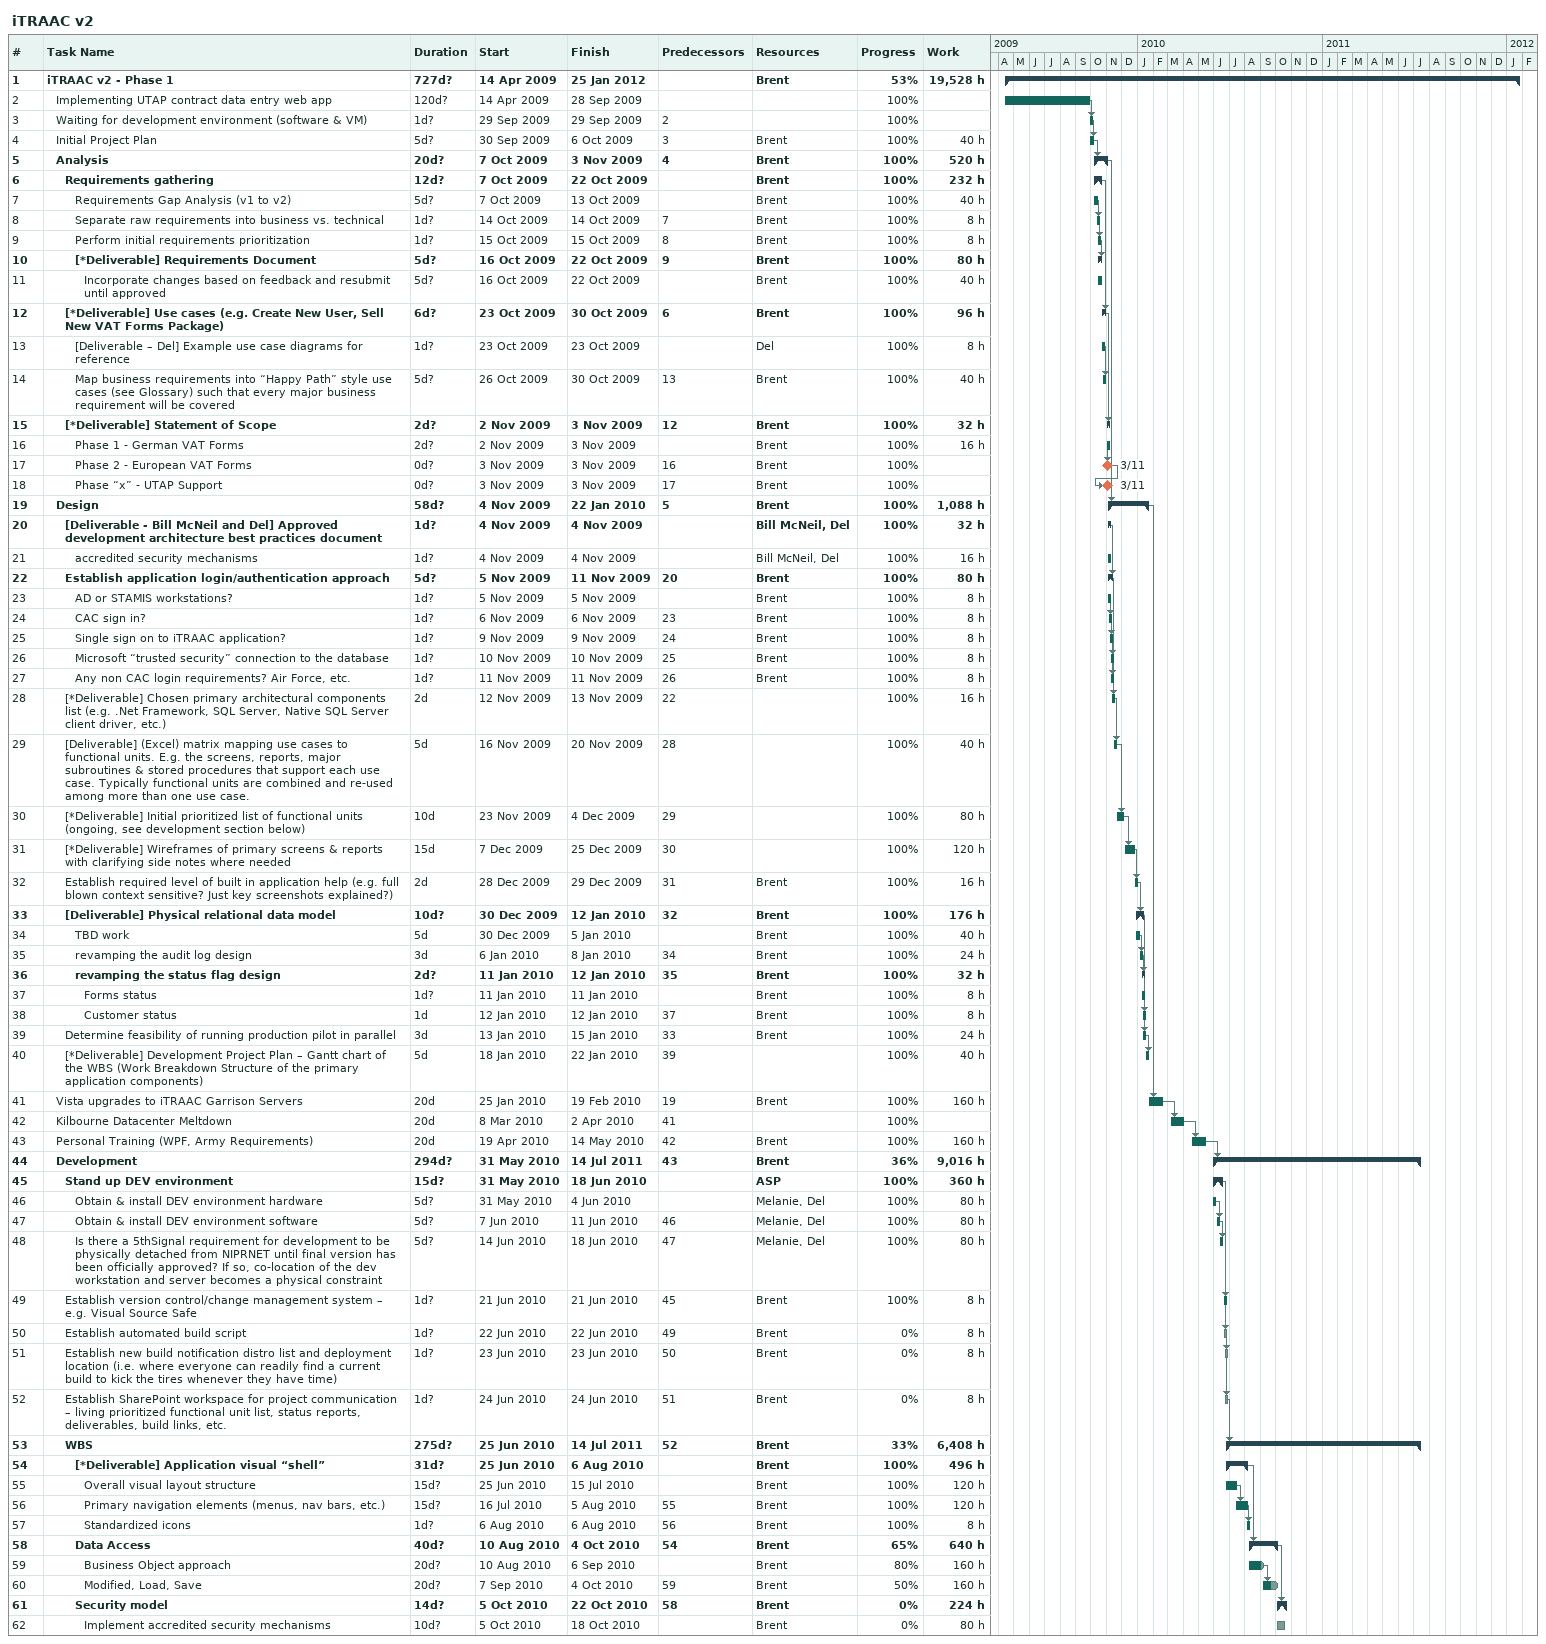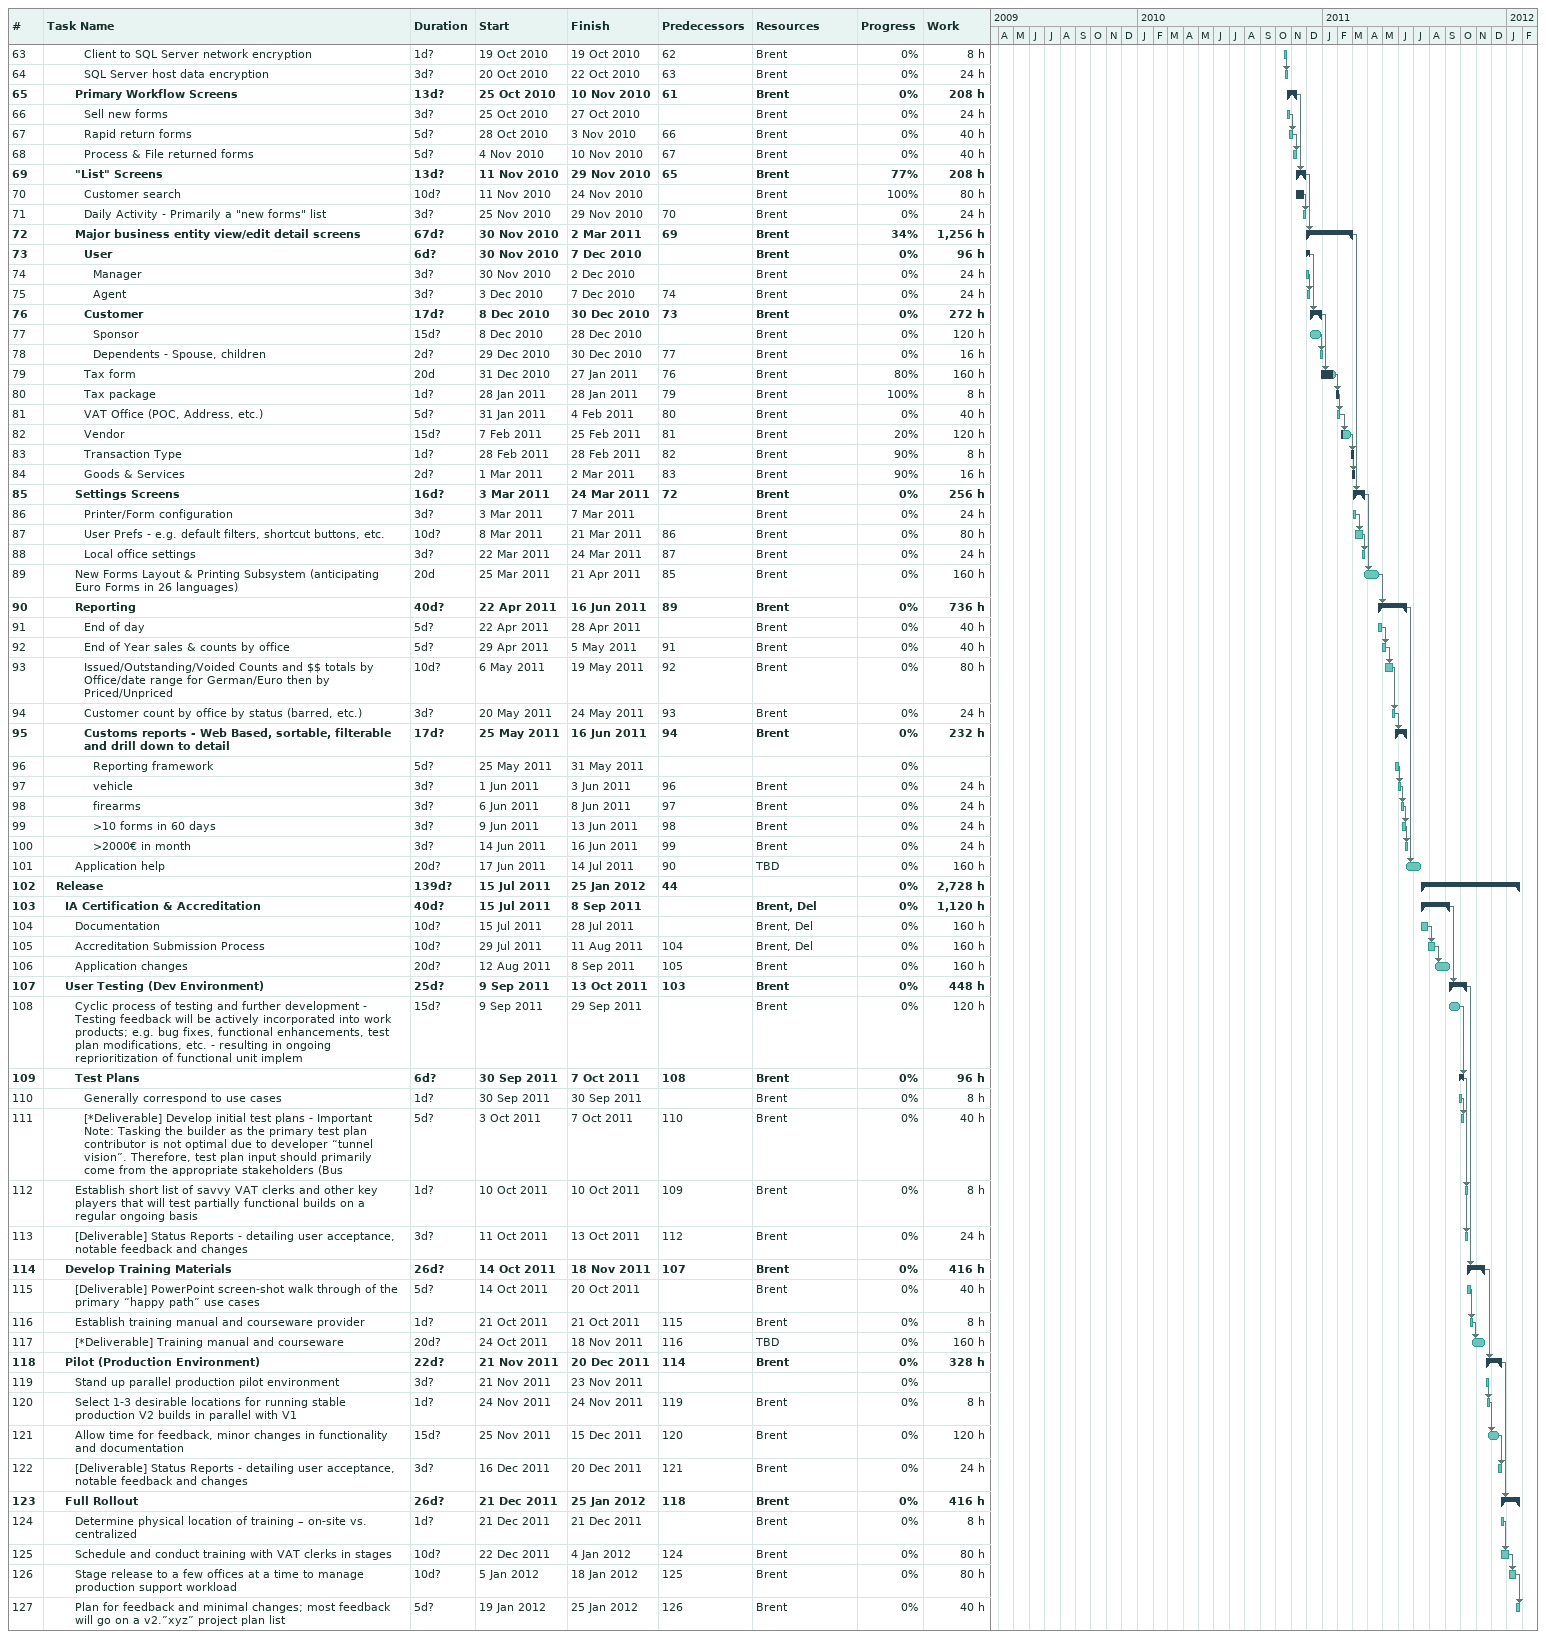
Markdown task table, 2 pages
iTRAAC v2

| ID | Level | Task | Duration | Start | Finish | Predecessors | Resources | % complete | Work (h) |
|---|---|---|---|---|---|---|---|---|---|
| 1 | 1 | **iTRAAC v2 - Phase 1** | 727d? | 2009-04-14 | 2012-01-25 |  | Brent | 53 | 19528 |
| 2 | 2 | Implementing UTAP contract data entry web app | 120d? | 2009-04-14 | 2009-09-28 |  |  | 100 |  |
| 3 | 2 | Waiting for development environment (software & VM) | 1d? | 2009-09-29 | 2009-09-29 | 2 |  | 100 |  |
| 4 | 2 | Initial Project Plan | 5d? | 2009-09-30 | 2009-10-06 | 3 | Brent | 100 | 40 |
| 5 | 2 | **Analysis** | 20d? | 2009-10-07 | 2009-11-03 | 4 | Brent | 100 | 520 |
| 6 | 3 | **Requirements gathering** | 12d? | 2009-10-07 | 2009-10-22 |  | Brent | 100 | 232 |
| 7 | 4 | Requirements Gap Analysis (v1 to v2) | 5d? | 2009-10-07 | 2009-10-13 |  | Brent | 100 | 40 |
| 8 | 4 | Separate raw requirements into business vs. technical | 1d? | 2009-10-14 | 2009-10-14 | 7 | Brent | 100 | 8 |
| 9 | 4 | Perform initial requirements prioritization | 1d? | 2009-10-15 | 2009-10-15 | 8 | Brent | 100 | 8 |
| 10 | 4 | **[*Deliverable] Requirements Document** | 5d? | 2009-10-16 | 2009-10-22 | 9 | Brent | 100 | 80 |
| 11 | 5 | Incorporate changes based on feedback and resubmit until approved | 5d? | 2009-10-16 | 2009-10-22 |  | Brent | 100 | 40 |
| 12 | 3 | **[*Deliverable] Use cases (e.g. Create New User, Sell New VAT Forms Package)** | 6d? | 2009-10-23 | 2009-10-30 | 6 | Brent | 100 | 96 |
| 13 | 4 | [Deliverable – Del] Example use case diagrams for reference | 1d? | 2009-10-23 | 2009-10-23 |  | Del | 100 | 8 |
| 14 | 4 | Map business requirements into “Happy Path” style use cases (see Glossary) such that every major business requirement will be covered | 5d? | 2009-10-26 | 2009-10-30 | 13 | Brent | 100 | 40 |
| 15 | 3 | **[*Deliverable] Statement of Scope** | 2d? | 2009-11-02 | 2009-11-03 | 12 | Brent | 100 | 32 |
| 16 | 4 | Phase 1 - German VAT Forms | 2d? | 2009-11-02 | 2009-11-03 |  | Brent | 100 | 16 |
| 17 | 4 | Phase 2 - European VAT Forms | 0d? | 2009-11-03 | 2009-11-03 | 16 | Brent | 100 |  |
| 18 | 4 | Phase “x” - UTAP Support | 0d? | 2009-11-03 | 2009-11-03 | 17 | Brent | 100 |  |
| 19 | 2 | **Design** | 58d? | 2009-11-04 | 2010-01-22 | 5 | Brent | 100 | 1088 |
| 20 | 3 | **[Deliverable - Bill McNeil and Del] Approved development architecture best practices document** | 1d? | 2009-11-04 | 2009-11-04 |  | Bill McNeil, Del | 100 | 32 |
| 21 | 4 | accredited security mechanisms | 1d? | 2009-11-04 | 2009-11-04 |  | Bill McNeil, Del | 100 | 16 |
| 22 | 3 | **Establish application login/authentication approach** | 5d? | 2009-11-05 | 2009-11-11 | 20 | Brent | 100 | 80 |
| 23 | 4 | AD or STAMIS workstations? | 1d? | 2009-11-05 | 2009-11-05 |  | Brent | 100 | 8 |
| 24 | 4 | CAC sign in? | 1d? | 2009-11-06 | 2009-11-06 | 23 | Brent | 100 | 8 |
| 25 | 4 | Single sign on to iTRAAC application? | 1d? | 2009-11-09 | 2009-11-09 | 24 | Brent | 100 | 8 |
| 26 | 4 | Microsoft “trusted security” connection to the database | 1d? | 2009-11-10 | 2009-11-10 | 25 | Brent | 100 | 8 |
| 27 | 4 | Any non CAC login requirements? Air Force, etc. | 1d? | 2009-11-11 | 2009-11-11 | 26 | Brent | 100 | 8 |
| 28 | 3 | [*Deliverable] Chosen primary architectural components list (e.g. .Net Framework, SQL Server, Native SQL Server client driver, etc.) | 2d | 2009-11-12 | 2009-11-13 | 22 |  | 100 | 16 |
| 29 | 3 | [Deliverable] (Excel) matrix mapping use cases to functional units. E.g. the screens, reports, major subroutines & stored procedures that support each use case. Typically functional units are combined and re-used among more than one use case. | 5d | 2009-11-16 | 2009-11-20 | 28 |  | 100 | 40 |
| 30 | 3 | [*Deliverable] Initial prioritized list of functional units (ongoing, see development section below) | 10d | 2009-11-23 | 2009-12-04 | 29 |  | 100 | 80 |
| 31 | 3 | [*Deliverable] Wireframes of primary screens & reports with clarifying side notes where needed | 15d | 2009-12-07 | 2009-12-25 | 30 |  | 100 | 120 |
| 32 | 3 | Establish required level of built in application help (e.g. full blown context sensitive? Just key screenshots explained?) | 2d | 2009-12-28 | 2009-12-29 | 31 | Brent | 100 | 16 |
| 33 | 3 | **[Deliverable] Physical relational data model** | 10d? | 2009-12-30 | 2010-01-12 | 32 | Brent | 100 | 176 |
| 34 | 4 | TBD work | 5d | 2009-12-30 | 2010-01-05 |  | Brent | 100 | 40 |
| 35 | 4 | revamping the audit log design | 3d | 2010-01-06 | 2010-01-08 | 34 | Brent | 100 | 24 |
| 36 | 4 | **revamping the status flag design** | 2d? | 2010-01-11 | 2010-01-12 | 35 | Brent | 100 | 32 |
| 37 | 5 | Forms status | 1d? | 2010-01-11 | 2010-01-11 |  | Brent | 100 | 8 |
| 38 | 5 | Customer status | 1d | 2010-01-12 | 2010-01-12 | 37 | Brent | 100 | 8 |
| 39 | 3 | Determine feasibility of running production pilot in parallel | 3d | 2010-01-13 | 2010-01-15 | 33 | Brent | 100 | 24 |
| 40 | 3 | [*Deliverable] Development Project Plan – Gantt chart of the WBS (Work Breakdown Structure of the primary application components) | 5d | 2010-01-18 | 2010-01-22 | 39 |  | 100 | 40 |
| 41 | 2 | Vista upgrades to iTRAAC Garrison Servers | 20d | 2010-01-25 | 2010-02-19 | 19 | Brent | 100 | 160 |
| 42 | 2 | Kilbourne Datacenter Meltdown | 20d | 2010-03-08 | 2010-04-02 | 41 |  | 100 |  |
| 43 | 2 | Personal Training (WPF, Army Requirements) | 20d | 2010-04-19 | 2010-05-14 | 42 | Brent | 100 | 160 |
| 44 | 2 | **Development** | 294d? | 2010-05-31 | 2011-07-14 | 43 | Brent | 36 | 9016 |
| 45 | 3 | **Stand up DEV environment** | 15d? | 2010-05-31 | 2010-06-18 |  | ASP | 100 | 360 |
| 46 | 4 | Obtain & install DEV environment hardware | 5d? | 2010-05-31 | 2010-06-04 |  | Melanie, Del | 100 | 80 |
| 47 | 4 | Obtain & install DEV environment software | 5d? | 2010-06-07 | 2010-06-11 | 46 | Melanie, Del | 100 | 80 |
| 48 | 4 | Is there a 5thSignal requirement for development to be physically detached from NIPRNET until final version has been officially approved? If so, co-location of the dev workstation and server becomes a physical constraint | 5d? | 2010-06-14 | 2010-06-18 | 47 | Melanie, Del | 100 | 80 |
| 49 | 3 | Establish version control/change management system – e.g. Visual Source Safe | 1d? | 2010-06-21 | 2010-06-21 | 45 | Brent | 100 | 8 |
| 50 | 3 | Establish automated build script | 1d? | 2010-06-22 | 2010-06-22 | 49 | Brent | 0 | 8 |
| 51 | 3 | Establish new build notification distro list and deployment location (i.e. where everyone can readily find a current build to kick the tires whenever they have time) | 1d? | 2010-06-23 | 2010-06-23 | 50 | Brent | 0 | 8 |
| 52 | 3 | Establish SharePoint workspace for project communication – living prioritized functional unit list, status reports, deliverables, build links, etc. | 1d? | 2010-06-24 | 2010-06-24 | 51 | Brent | 0 | 8 |
| 53 | 3 | **WBS** | 275d? | 2010-06-25 | 2011-07-14 | 52 | Brent | 33 | 6408 |
| 54 | 4 | **[*Deliverable] Application visual “shell”** | 31d? | 2010-06-25 | 2010-08-06 |  | Brent | 100 | 496 |
| 55 | 5 | Overall visual layout structure | 15d? | 2010-06-25 | 2010-07-15 |  | Brent | 100 | 120 |
| 56 | 5 | Primary navigation elements (menus, nav bars, etc.) | 15d? | 2010-07-16 | 2010-08-05 | 55 | Brent | 100 | 120 |
| 57 | 5 | Standardized icons | 1d? | 2010-08-06 | 2010-08-06 | 56 | Brent | 100 | 8 |
| 58 | 4 | **Data Access** | 40d? | 2010-08-10 | 2010-10-04 | 54 | Brent | 65 | 640 |
| 59 | 5 | Business Object approach | 20d? | 2010-08-10 | 2010-09-06 |  | Brent | 80 | 160 |
| 60 | 5 | Modified, Load, Save | 20d? | 2010-09-07 | 2010-10-04 | 59 | Brent | 50 | 160 |
| 61 | 4 | **Security model** | 14d? | 2010-10-05 | 2010-10-22 | 58 | Brent | 0 | 224 |
| 62 | 5 | Implement accredited security mechanisms | 10d? | 2010-10-05 | 2010-10-18 |  | Brent | 0 | 80 |
| 63 | 5 | Client to SQL Server network encryption | 1d? | 2010-10-19 | 2010-10-19 | 62 | Brent | 0 | 8 |
| 64 | 5 | SQL Server host data encryption | 3d? | 2010-10-20 | 2010-10-22 | 63 | Brent | 0 | 24 |
| 65 | 4 | **Primary Workflow Screens** | 13d? | 2010-10-25 | 2010-11-10 | 61 | Brent | 0 | 208 |
| 66 | 5 | Sell new forms | 3d? | 2010-10-25 | 2010-10-27 |  | Brent | 0 | 24 |
| 67 | 5 | Rapid return forms | 5d? | 2010-10-28 | 2010-11-03 | 66 | Brent | 0 | 40 |
| 68 | 5 | Process & File returned forms | 5d? | 2010-11-04 | 2010-11-10 | 67 | Brent | 0 | 40 |
| 69 | 4 | **"List" Screens** | 13d? | 2010-11-11 | 2010-11-29 | 65 | Brent | 77 | 208 |
| 70 | 5 | Customer search | 10d? | 2010-11-11 | 2010-11-24 |  | Brent | 100 | 80 |
| 71 | 5 | Daily Activity - Primarily a "new forms" list | 3d? | 2010-11-25 | 2010-11-29 | 70 | Brent | 0 | 24 |
| 72 | 4 | **Major business entity view/edit detail screens** | 67d? | 2010-11-30 | 2011-03-02 | 69 | Brent | 34 | 1256 |
| 73 | 5 | **User** | 6d? | 2010-11-30 | 2010-12-07 |  | Brent | 0 | 96 |
| 74 | 6 | Manager | 3d? | 2010-11-30 | 2010-12-02 |  | Brent | 0 | 24 |
| 75 | 6 | Agent | 3d? | 2010-12-03 | 2010-12-07 | 74 | Brent | 0 | 24 |
| 76 | 5 | **Customer** | 17d? | 2010-12-08 | 2010-12-30 | 73 | Brent | 0 | 272 |
| 77 | 6 | Sponsor | 15d? | 2010-12-08 | 2010-12-28 |  | Brent | 0 | 120 |
| 78 | 6 | Dependents - Spouse, children | 2d? | 2010-12-29 | 2010-12-30 | 77 | Brent | 0 | 16 |
| 79 | 5 | Tax form | 20d | 2010-12-31 | 2011-01-27 | 76 | Brent | 80 | 160 |
| 80 | 5 | Tax package | 1d? | 2011-01-28 | 2011-01-28 | 79 | Brent | 100 | 8 |
| 81 | 5 | VAT Office (POC, Address, etc.) | 5d? | 2011-01-31 | 2011-02-04 | 80 | Brent | 0 | 40 |
| 82 | 5 | Vendor | 15d? | 2011-02-07 | 2011-02-25 | 81 | Brent | 20 | 120 |
| 83 | 5 | Transaction Type | 1d? | 2011-02-28 | 2011-02-28 | 82 | Brent | 90 | 8 |
| 84 | 5 | Goods & Services | 2d? | 2011-03-01 | 2011-03-02 | 83 | Brent | 90 | 16 |
| 85 | 4 | **Settings Screens** | 16d? | 2011-03-03 | 2011-03-24 | 72 | Brent | 0 | 256 |
| 86 | 5 | Printer/Form configuration | 3d? | 2011-03-03 | 2011-03-07 |  | Brent | 0 | 24 |
| 87 | 5 | User Prefs - e.g. default filters, shortcut buttons, etc. | 10d? | 2011-03-08 | 2011-03-21 | 86 | Brent | 0 | 80 |
| 88 | 5 | Local office settings | 3d? | 2011-03-22 | 2011-03-24 | 87 | Brent | 0 | 24 |
| 89 | 4 | New Forms Layout & Printing Subsystem (anticipating Euro Forms in 26 languages) | 20d | 2011-03-25 | 2011-04-21 | 85 | Brent | 0 | 160 |
| 90 | 4 | **Reporting** | 40d? | 2011-04-22 | 2011-06-16 | 89 | Brent | 0 | 736 |
| 91 | 5 | End of day | 5d? | 2011-04-22 | 2011-04-28 |  | Brent | 0 | 40 |
| 92 | 5 | End of Year sales & counts by office | 5d? | 2011-04-29 | 2011-05-05 | 91 | Brent | 0 | 40 |
| 93 | 5 | Issued/Outstanding/Voided Counts and $$ totals by Office/date range for German/Euro then by Priced/Unpriced | 10d? | 2011-05-06 | 2011-05-19 | 92 | Brent | 0 | 80 |
| 94 | 5 | Customer count by office by status (barred, etc.) | 3d? | 2011-05-20 | 2011-05-24 | 93 | Brent | 0 | 24 |
| 95 | 5 | **Customs reports - Web Based, sortable, filterable and drill down to detail** | 17d? | 2011-05-25 | 2011-06-16 | 94 | Brent | 0 | 232 |
| 96 | 6 | Reporting framework | 5d? | 2011-05-25 | 2011-05-31 |  |  | 0 |  |
| 97 | 6 | vehicle | 3d? | 2011-06-01 | 2011-06-03 | 96 | Brent | 0 | 24 |
| 98 | 6 | firearms | 3d? | 2011-06-06 | 2011-06-08 | 97 | Brent | 0 | 24 |
| 99 | 6 | >10 forms in 60 days | 3d? | 2011-06-09 | 2011-06-13 | 98 | Brent | 0 | 24 |
| 100 | 6 | >2000€ in month | 3d? | 2011-06-14 | 2011-06-16 | 99 | Brent | 0 | 24 |
| 101 | 4 | Application help | 20d? | 2011-06-17 | 2011-07-14 | 90 | TBD | 0 | 160 |
| 102 | 2 | **Release** | 139d? | 2011-07-15 | 2012-01-25 | 44 |  | 0 | 2728 |
| 103 | 3 | **IA Certification & Accreditation** | 40d? | 2011-07-15 | 2011-09-08 |  | Brent, Del | 0 | 1120 |
| 104 | 4 | Documentation | 10d? | 2011-07-15 | 2011-07-28 |  | Brent, Del | 0 | 160 |
| 105 | 4 | Accreditation Submission Process | 10d? | 2011-07-29 | 2011-08-11 | 104 | Brent, Del | 0 | 160 |
| 106 | 4 | Application changes | 20d? | 2011-08-12 | 2011-09-08 | 105 | Brent | 0 | 160 |
| 107 | 3 | **User Testing (Dev Environment)** | 25d? | 2011-09-09 | 2011-10-13 | 103 | Brent | 0 | 448 |
| 108 | 4 | Cyclic process of testing and further development - Testing feedback will be actively incorporated into work products; e.g. bug fixes, functional enhancements, test plan modifications, etc. - resulting in ongoing reprioritization of functional unit implem | 15d? | 2011-09-09 | 2011-09-29 |  | Brent | 0 | 120 |
| 109 | 4 | **Test Plans** | 6d? | 2011-09-30 | 2011-10-07 | 108 | Brent | 0 | 96 |
| 110 | 5 | Generally correspond to use cases | 1d? | 2011-09-30 | 2011-09-30 |  | Brent | 0 | 8 |
| 111 | 5 | [*Deliverable] Develop initial test plans - Important Note: Tasking the builder as the primary test plan contributor is not optimal due to developer “tunnel vision”. Therefore, test plan input should primarily come from the appropriate stakeholders (Bus | 5d? | 2011-10-03 | 2011-10-07 | 110 | Brent | 0 | 40 |
| 112 | 4 | Establish short list of savvy VAT clerks and other key players that will test partially functional builds on a regular ongoing basis | 1d? | 2011-10-10 | 2011-10-10 | 109 | Brent | 0 | 8 |
| 113 | 4 | [Deliverable] Status Reports - detailing user acceptance, notable feedback and changes | 3d? | 2011-10-11 | 2011-10-13 | 112 | Brent | 0 | 24 |
| 114 | 3 | **Develop Training Materials** | 26d? | 2011-10-14 | 2011-11-18 | 107 | Brent | 0 | 416 |
| 115 | 4 | [Deliverable] PowerPoint screen-shot walk through of the primary “happy path” use cases | 5d? | 2011-10-14 | 2011-10-20 |  | Brent | 0 | 40 |
| 116 | 4 | Establish training manual and courseware provider | 1d? | 2011-10-21 | 2011-10-21 | 115 | Brent | 0 | 8 |
| 117 | 4 | [*Deliverable] Training manual and courseware | 20d? | 2011-10-24 | 2011-11-18 | 116 | TBD | 0 | 160 |
| 118 | 3 | **Pilot (Production Environment)** | 22d? | 2011-11-21 | 2011-12-20 | 114 | Brent | 0 | 328 |
| 119 | 4 | Stand up parallel production pilot environment | 3d? | 2011-11-21 | 2011-11-23 |  |  | 0 |  |
| 120 | 4 | Select 1-3 desirable locations for running stable production V2 builds in parallel with V1 | 1d? | 2011-11-24 | 2011-11-24 | 119 | Brent | 0 | 8 |
| 121 | 4 | Allow time for feedback, minor changes in functionality and documentation | 15d? | 2011-11-25 | 2011-12-15 | 120 | Brent | 0 | 120 |
| 122 | 4 | [Deliverable] Status Reports - detailing user acceptance, notable feedback and changes | 3d? | 2011-12-16 | 2011-12-20 | 121 | Brent | 0 | 24 |
| 123 | 3 | **Full Rollout** | 26d? | 2011-12-21 | 2012-01-25 | 118 | Brent | 0 | 416 |
| 124 | 4 | Determine physical location of training – on-site vs. centralized | 1d? | 2011-12-21 | 2011-12-21 |  | Brent | 0 | 8 |
| 125 | 4 | Schedule and conduct training with VAT clerks in stages | 10d? | 2011-12-22 | 2012-01-04 | 124 | Brent | 0 | 80 |
| 126 | 4 | Stage release to a few offices at a time to manage production support workload | 10d? | 2012-01-05 | 2012-01-18 | 125 | Brent | 0 | 80 |
| 127 | 4 | Plan for feedback and minimal changes; most feedback will go on a v2.”xyz” project plan list | 5d? | 2012-01-19 | 2012-01-25 | 126 | Brent | 0 | 40 |
